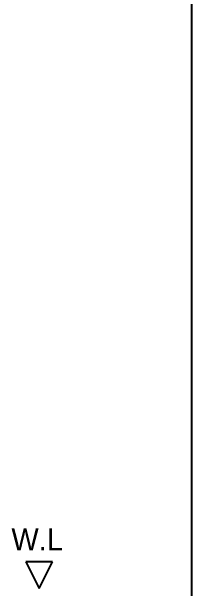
# Model space of a CAD drawing. Header units: millimetres. Extents: x 0 to 1800, y -67 to 2530.
# Drawn here: x 1597 to 1800, y 1231 to 1880 of the extents above; entities that cross this region are included whole.
import ezdxf
from ezdxf.enums import TextEntityAlignment as Align

# ---------------------------------------------------------------- set-up
doc = ezdxf.new("R2010")
doc.units = ezdxf.units.MM
for name, color, linetype in [('TEXT', 7, 'Continuous'), ('도각라인', 7, 'Continuous'), ('외형선', 3, 'Continuous')]:
    doc.layers.add(name, color=color, linetype=linetype)
doc.styles.add('타이틀', font='H2GTRM.TTF', dxfattribs={"height": 25})

msp = doc.modelspace()

# ---------------------------------------------------------------- linework, layer by layer
at = {"layer": '도각라인'}
msp.add_line((1800, 2530), (1800, 0), dxfattribs=at)
at = {"layer": '외형선', "linetype": 'Continuous'}
for p, q in [((1643.21, 1260.7), (1613.21, 1260.7)), ((1613.21, 1260.7), (1628.21, 1230.7)), ((1628.21, 1230.7), (1643.21, 1260.7))]:
    msp.add_line(p, q, dxfattribs=at)

# ---------------------------------------------------------------- texts
at = {"layer": 'TEXT', "style": '타이틀'}
msp.add_text('W.L', height=25, dxfattribs=at).set_placement((1625.88, 1286.01), align=Align.MIDDLE)

doc.saveas('drawing.dxf')
